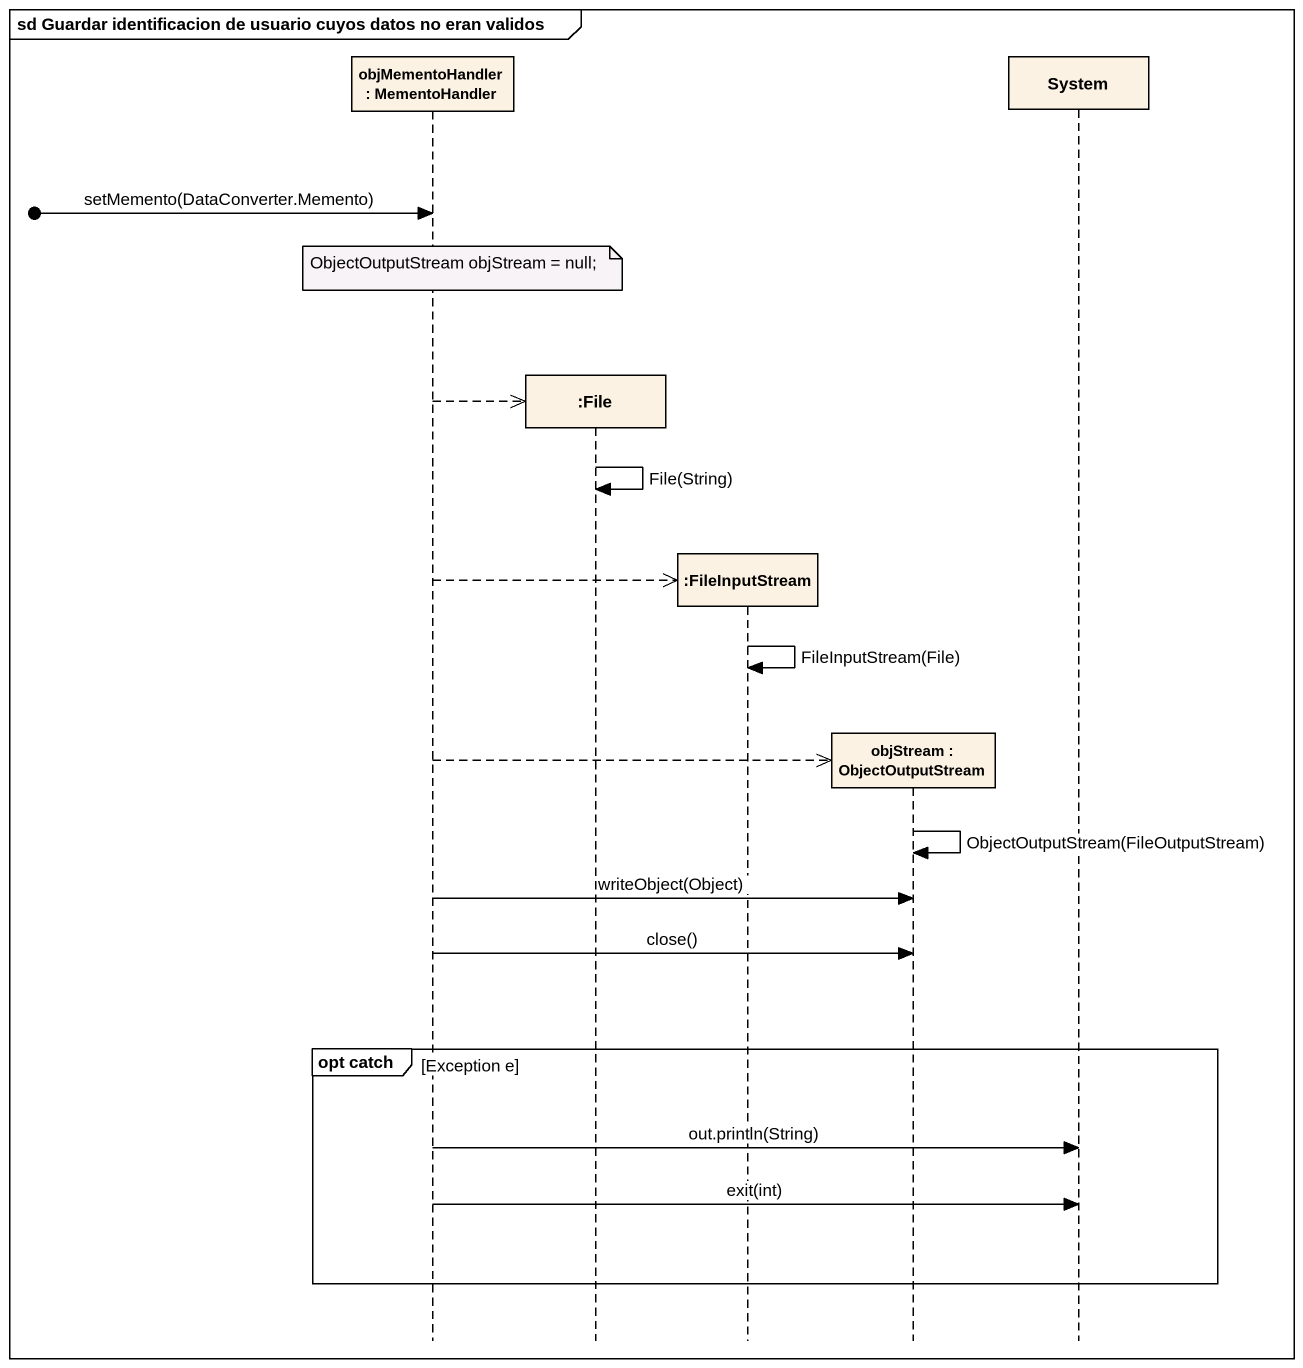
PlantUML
@startuml
mainframe sd Guardar identificacion de usuario cuyos datos no eran validos
hide footbox
participant "objMementoHandler : MementoHandler" as objMementoHandler
participant ":File" as File_
participant ":FileInputStream" as FileInputStream
participant "objStream : ObjectOutputStream" as objStream
participant System

[o-> objMementoHandler : setMemento(DataConverter.Memento)
note over objMementoHandler : ObjectOutputStream objStream = null;
objMementoHandler -->> File_ **
File_ -> File_ : File(String)
objMementoHandler -->> FileInputStream **
FileInputStream -> FileInputStream : FileInputStream(File)
objMementoHandler -->> objStream **
objStream -> objStream : ObjectOutputStream(FileOutputStream)
objMementoHandler -> objStream : writeObject(Object)
objMementoHandler -> objStream : close()
group opt catch [Exception e]
  objMementoHandler -> System : out.println(String)
  objMementoHandler -> System : exit(int)
end
@enduml
